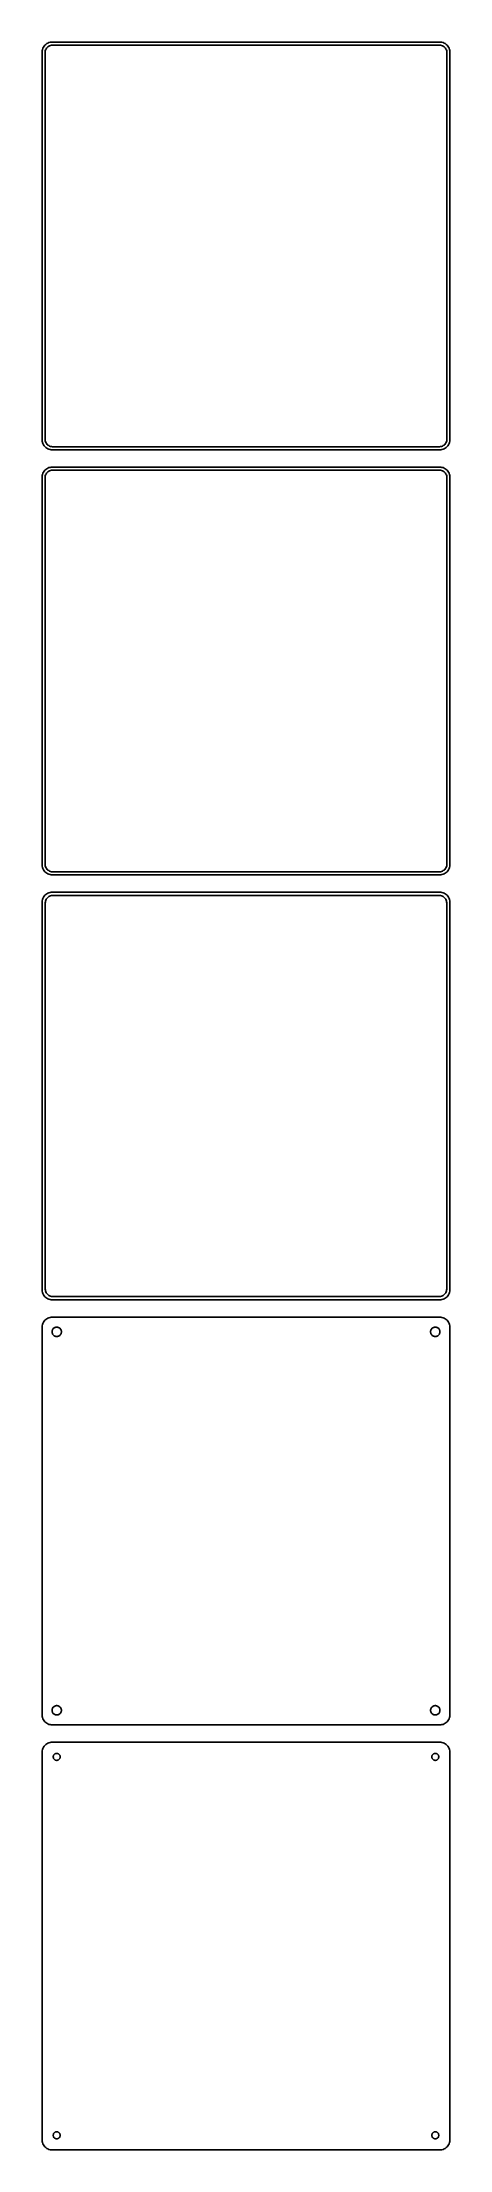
# Model space of a CAD drawing. Header units: metres. Extents: x -105 to 105, y 771 to 1857.
import ezdxf

# ---------------------------------------------------------------- set-up
doc = ezdxf.new("R2010")
doc.units = ezdxf.units.M

msp = doc.modelspace()

# ---------------------------------------------------------------- linework, layer by layer
for p, q in [((-104.9, 1852.94), (-105, 1852.94)), ((-105, 1852.94), (-105, 1651.06)), ((-104.843, 1853.24), (-104.9, 1852.94)), ((-104.649, 1853.84), (-104.843, 1853.24)), ((-104.382, 1854.41), (-104.649, 1853.84)), ((-104.045, 1854.94), (-104.382, 1854.41)), ((-103.645, 1855.42), (-104.045, 1854.94)), ((-103.187, 1855.85), (-103.645, 1855.42)), ((-103.5, 1851.5), (-103.468, 1852)), ((-103.5, 1652.5), (-103.5, 1851.5)), ((-103.468, 1852), (-103.374, 1852.49)), ((-103.374, 1852.49), (-103.219, 1852.97)), ((-103.219, 1852.97), (-103.005, 1853.43)), ((-102.679, 1856.22), (-103.187, 1855.85)), ((-103.005, 1853.43), (-102.736, 1853.85)), ((-102.736, 1853.85), (-102.416, 1854.24)), ((-102.129, 1856.52), (-102.679, 1856.22)), ((-102.416, 1854.24), (-102.05, 1854.58)), ((-101.545, 1856.76), (-102.129, 1856.52)), ((-102.05, 1854.58), (-101.643, 1854.88)), ((-101.643, 1854.88), (-101.203, 1855.12)), ((-100.937, 1856.91), (-101.545, 1856.76)), ((-101.203, 1855.12), (-100.736, 1855.3)), ((-100.314, 1856.99), (-100.937, 1856.91)), ((-100.736, 1855.3), (-100.25, 1855.43)), ((100.314, 1856.99), (-100.314, 1856.99)), ((-100.25, 1855.43), (-99.7512, 1855.49)), ((-99.7512, 1855.49), (99.7512, 1855.49)), ((99.7512, 1855.49), (100.25, 1855.43)), ((100.25, 1855.43), (100.736, 1855.3)), ((100.937, 1856.91), (100.314, 1856.99)), ((100.736, 1855.3), (101.203, 1855.12)), ((101.545, 1856.76), (100.937, 1856.91)), ((101.203, 1855.12), (101.643, 1854.88)), ((102.129, 1856.52), (101.545, 1856.76)), ((101.643, 1854.88), (102.05, 1854.58)), ((102.05, 1854.58), (102.416, 1854.24)), ((102.679, 1856.22), (102.129, 1856.52)), ((102.416, 1854.24), (102.736, 1853.85)), ((103.187, 1855.85), (102.679, 1856.22)), ((102.736, 1853.85), (103.005, 1853.43)), ((103.005, 1853.43), (103.219, 1852.97)), ((103.645, 1855.42), (103.187, 1855.85)), ((103.219, 1852.97), (103.374, 1852.49)), ((103.374, 1852.49), (103.468, 1852)), ((103.468, 1852), (103.5, 1851.5)), ((103.5, 1851.5), (103.5, 1652.5)), ((104.045, 1854.94), (103.645, 1855.42)), ((104.382, 1854.41), (104.045, 1854.94)), ((104.649, 1853.84), (104.382, 1854.41)), ((104.843, 1853.24), (104.649, 1853.84)), ((104.961, 1852.63), (104.843, 1853.24)), ((105, 1852), (104.961, 1852.63)), ((105, 1652), (105, 1852)), ((-105, 1651.06), (-104.9, 1651.06)), ((-104.9, 1651.06), (-104.843, 1650.76)), ((-104.843, 1650.76), (-104.649, 1650.16)), ((-103.468, 1652), (-103.5, 1652.5)), ((-103.374, 1651.51), (-103.468, 1652)), ((-103.219, 1651.03), (-103.374, 1651.51)), ((-103.005, 1650.57), (-103.219, 1651.03)), ((103.219, 1651.03), (103.005, 1650.57)), ((103.374, 1651.51), (103.219, 1651.03)), ((103.468, 1652), (103.374, 1651.51)), ((103.5, 1652.5), (103.468, 1652)), ((104.649, 1650.16), (104.843, 1650.76)), ((104.843, 1650.76), (104.961, 1651.37)), ((104.961, 1651.37), (105, 1652)), ((-104.649, 1650.16), (-104.382, 1649.59)), ((-104.382, 1649.59), (-104.045, 1649.06)), ((-104.045, 1649.06), (-103.645, 1648.58)), ((-103.645, 1648.58), (-103.187, 1648.15)), ((-103.187, 1648.15), (-102.679, 1647.78)), ((-102.736, 1650.15), (-103.005, 1650.57)), ((-102.416, 1649.76), (-102.736, 1650.15)), ((-102.679, 1647.78), (-102.129, 1647.48)), ((-102.05, 1649.42), (-102.416, 1649.76)), ((-102.129, 1647.48), (-101.545, 1647.24)), ((-101.643, 1649.12), (-102.05, 1649.42)), ((-101.203, 1648.88), (-101.643, 1649.12)), ((-101.545, 1647.24), (-100.937, 1647.09)), ((-100.736, 1648.7), (-101.203, 1648.88)), ((-100.937, 1647.09), (-100.314, 1647.01)), ((-100.25, 1648.57), (-100.736, 1648.7)), ((-100.314, 1647.01), (100.314, 1647.01)), ((-99.7512, 1648.51), (-100.25, 1648.57)), ((99.7512, 1648.51), (-99.7512, 1648.51)), ((100.25, 1648.57), (99.7512, 1648.51)), ((100.736, 1648.7), (100.25, 1648.57)), ((100.314, 1647.01), (100.937, 1647.09)), ((101.203, 1648.88), (100.736, 1648.7)), ((100.937, 1647.09), (101.545, 1647.24)), ((101.643, 1649.12), (101.203, 1648.88)), ((101.545, 1647.24), (102.129, 1647.48)), ((102.05, 1649.42), (101.643, 1649.12)), ((102.416, 1649.76), (102.05, 1649.42)), ((102.129, 1647.48), (102.679, 1647.78)), ((102.736, 1650.15), (102.416, 1649.76)), ((102.679, 1647.78), (103.187, 1648.15)), ((103.005, 1650.57), (102.736, 1650.15)), ((103.187, 1648.15), (103.645, 1648.58)), ((103.645, 1648.58), (104.045, 1649.06)), ((104.045, 1649.06), (104.382, 1649.59)), ((104.382, 1649.59), (104.649, 1650.16)), ((-104.961, 1633.63), (-105, 1633)), ((-105, 1633), (-105, 1433)), ((-104.843, 1634.24), (-104.961, 1633.63)), ((-104.649, 1634.84), (-104.843, 1634.24)), ((-104.382, 1635.41), (-104.649, 1634.84)), ((-104.045, 1635.94), (-104.382, 1635.41)), ((-103.645, 1636.42), (-104.045, 1635.94)), ((-103.187, 1636.85), (-103.645, 1636.42)), ((-103.5, 1632.5), (-103.468, 1633)), ((-103.5, 1433.5), (-103.5, 1632.5)), ((-103.468, 1633), (-103.374, 1633.49)), ((-103.374, 1633.49), (-103.219, 1633.97)), ((-103.219, 1633.97), (-103.005, 1634.43)), ((-102.679, 1637.22), (-103.187, 1636.85)), ((-103.005, 1634.43), (-102.736, 1634.85)), ((-102.736, 1634.85), (-102.416, 1635.24)), ((-102.129, 1637.52), (-102.679, 1637.22)), ((-102.416, 1635.24), (-102.05, 1635.58)), ((-101.545, 1637.76), (-102.129, 1637.52)), ((-102.05, 1635.58), (-101.643, 1635.88)), ((-101.643, 1635.88), (-101.203, 1636.12)), ((-100.937, 1637.91), (-101.545, 1637.76)), ((-101.203, 1636.12), (-100.736, 1636.3)), ((-100.314, 1637.99), (-100.937, 1637.91)), ((-100.736, 1636.3), (-100.25, 1636.43)), ((100.314, 1637.99), (-100.314, 1637.99)), ((-100.25, 1636.43), (-99.7512, 1636.49)), ((-99.7512, 1636.49), (99.7512, 1636.49)), ((99.7512, 1636.49), (100.25, 1636.43)), ((100.25, 1636.43), (100.736, 1636.3)), ((100.937, 1637.91), (100.314, 1637.99)), ((100.736, 1636.3), (101.203, 1636.12)), ((101.545, 1637.76), (100.937, 1637.91)), ((101.203, 1636.12), (101.643, 1635.88)), ((102.129, 1637.52), (101.545, 1637.76)), ((101.643, 1635.88), (102.05, 1635.58)), ((102.05, 1635.58), (102.416, 1635.24)), ((102.679, 1637.22), (102.129, 1637.52)), ((102.416, 1635.24), (102.736, 1634.85)), ((103.187, 1636.85), (102.679, 1637.22)), ((102.736, 1634.85), (103.005, 1634.43)), ((103.005, 1634.43), (103.219, 1633.97)), ((103.645, 1636.42), (103.187, 1636.85)), ((103.219, 1633.97), (103.374, 1633.49)), ((103.374, 1633.49), (103.468, 1633)), ((103.468, 1633), (103.5, 1632.5)), ((103.5, 1632.5), (103.5, 1433.5)), ((104.045, 1635.94), (103.645, 1636.42)), ((104.382, 1635.41), (104.045, 1635.94)), ((104.649, 1634.84), (104.382, 1635.41)), ((104.843, 1634.24), (104.649, 1634.84)), ((104.961, 1633.63), (104.843, 1634.24)), ((105, 1633), (104.961, 1633.63)), ((105, 1433), (105, 1633)), ((-103.468, 1433), (-103.5, 1433.5)), ((103.5, 1433.5), (103.468, 1433)), ((-105, 1433), (-104.961, 1432.37)), ((-104.961, 1432.37), (-104.843, 1431.76)), ((-104.843, 1431.76), (-104.649, 1431.16)), ((-104.649, 1431.16), (-104.382, 1430.59)), ((-104.382, 1430.59), (-104.045, 1430.06)), ((-104.045, 1430.06), (-103.645, 1429.58)), ((-103.645, 1429.58), (-103.187, 1429.15)), ((-103.374, 1432.51), (-103.468, 1433)), ((-103.219, 1432.03), (-103.374, 1432.51)), ((-103.005, 1431.57), (-103.219, 1432.03)), ((-103.187, 1429.15), (-102.679, 1428.78)), ((-102.736, 1431.15), (-103.005, 1431.57)), ((-102.416, 1430.76), (-102.736, 1431.15)), ((-102.679, 1428.78), (-102.129, 1428.48)), ((-102.05, 1430.42), (-102.416, 1430.76)), ((-102.129, 1428.48), (-101.545, 1428.24)), ((-101.643, 1430.12), (-102.05, 1430.42)), ((-101.203, 1429.88), (-101.643, 1430.12)), ((-101.545, 1428.24), (-100.937, 1428.09)), ((-100.736, 1429.7), (-101.203, 1429.88)), ((-100.937, 1428.09), (-100.314, 1428.01)), ((-100.25, 1429.57), (-100.736, 1429.7)), ((-100.314, 1428.01), (100.314, 1428.01)), ((-99.7512, 1429.51), (-100.25, 1429.57)), ((99.7512, 1429.51), (-99.7512, 1429.51)), ((100.25, 1429.57), (99.7512, 1429.51)), ((100.736, 1429.7), (100.25, 1429.57)), ((100.314, 1428.01), (100.937, 1428.09)), ((101.203, 1429.88), (100.736, 1429.7)), ((100.937, 1428.09), (101.545, 1428.24)), ((101.643, 1430.12), (101.203, 1429.88)), ((101.545, 1428.24), (102.129, 1428.48)), ((102.05, 1430.42), (101.643, 1430.12)), ((102.416, 1430.76), (102.05, 1430.42)), ((102.129, 1428.48), (102.679, 1428.78)), ((102.736, 1431.15), (102.416, 1430.76)), ((102.679, 1428.78), (103.187, 1429.15)), ((103.005, 1431.57), (102.736, 1431.15)), ((103.219, 1432.03), (103.005, 1431.57)), ((103.187, 1429.15), (103.645, 1429.58)), ((103.374, 1432.51), (103.219, 1432.03)), ((103.468, 1433), (103.374, 1432.51)), ((103.645, 1429.58), (104.045, 1430.06)), ((104.045, 1430.06), (104.382, 1430.59)), ((104.382, 1430.59), (104.649, 1431.16)), ((104.649, 1431.16), (104.843, 1431.76)), ((104.843, 1431.76), (104.961, 1432.37)), ((104.961, 1432.37), (105, 1433)), ((-104.961, 1414.63), (-105, 1414)), ((-105, 1414), (-105, 1214)), ((-104.843, 1415.24), (-104.961, 1414.63)), ((-104.649, 1415.84), (-104.843, 1415.24)), ((-104.382, 1416.41), (-104.649, 1415.84)), ((-104.045, 1416.94), (-104.382, 1416.41)), ((-103.645, 1417.42), (-104.045, 1416.94)), ((-103.187, 1417.85), (-103.645, 1417.42)), ((-103.373, 1413.5), (-103.342, 1413.99)), ((-103.373, 1214.5), (-103.373, 1413.5)), ((-103.342, 1413.99), (-103.251, 1414.46)), ((-103.251, 1414.46), (-103.101, 1414.93)), ((-102.679, 1418.22), (-103.187, 1417.85)), ((-103.101, 1414.93), (-102.894, 1415.37)), ((-102.894, 1415.37), (-102.633, 1415.78)), ((-102.129, 1418.52), (-102.679, 1418.22)), ((-102.633, 1415.78), (-102.323, 1416.15)), ((-102.323, 1416.15), (-101.969, 1416.48)), ((-101.545, 1418.76), (-102.129, 1418.52)), ((-101.969, 1416.48), (-101.575, 1416.77)), ((-101.575, 1416.77), (-101.149, 1417)), ((-100.937, 1418.91), (-101.545, 1418.76)), ((-101.149, 1417), (-100.697, 1417.18)), ((-100.314, 1418.99), (-100.937, 1418.91)), ((-100.697, 1417.18), (-100.226, 1417.3)), ((100.314, 1418.99), (-100.314, 1418.99)), ((-100.226, 1417.3), (-99.7432, 1417.36)), ((-99.7432, 1417.36), (99.7432, 1417.36)), ((99.7432, 1417.36), (100.226, 1417.3)), ((100.226, 1417.3), (100.697, 1417.18)), ((100.937, 1418.91), (100.314, 1418.99)), ((100.697, 1417.18), (101.149, 1417)), ((101.545, 1418.76), (100.937, 1418.91)), ((101.149, 1417), (101.575, 1416.77)), ((102.129, 1418.52), (101.545, 1418.76)), ((101.575, 1416.77), (101.969, 1416.48)), ((101.969, 1416.48), (102.323, 1416.15)), ((102.679, 1418.22), (102.129, 1418.52)), ((102.323, 1416.15), (102.633, 1415.78)), ((102.633, 1415.78), (102.894, 1415.37)), ((103.187, 1417.85), (102.679, 1418.22)), ((102.894, 1415.37), (103.101, 1414.93)), ((103.101, 1414.93), (103.251, 1414.46)), ((103.645, 1417.42), (103.187, 1417.85)), ((103.251, 1414.46), (103.342, 1413.99)), ((103.342, 1413.99), (103.373, 1413.5)), ((103.373, 1413.5), (103.373, 1214.5)), ((104.045, 1416.94), (103.645, 1417.42)), ((104.382, 1416.41), (104.045, 1416.94)), ((104.649, 1415.84), (104.382, 1416.41)), ((104.843, 1415.24), (104.649, 1415.84)), ((104.961, 1414.63), (104.843, 1415.24)), ((105, 1414), (104.961, 1414.63)), ((105, 1214), (105, 1414)), ((-105, 1214), (-104.961, 1213.37)), ((-104.961, 1213.37), (-104.843, 1212.76)), ((-104.843, 1212.76), (-104.649, 1212.16)), ((-104.649, 1212.16), (-104.382, 1211.59)), ((-104.382, 1211.59), (-104.045, 1211.06)), ((-104.045, 1211.06), (-103.645, 1210.58)), ((-103.645, 1210.58), (-103.187, 1210.15)), ((-103.342, 1214.01), (-103.373, 1214.5)), ((-103.251, 1213.54), (-103.342, 1214.01)), ((-103.101, 1213.07), (-103.251, 1213.54)), ((-103.187, 1210.15), (-102.679, 1209.78)), ((-102.894, 1212.63), (-103.101, 1213.07)), ((-102.633, 1212.22), (-102.894, 1212.63)), ((-102.679, 1209.78), (-102.129, 1209.48)), ((-102.323, 1211.85), (-102.633, 1212.22)), ((-101.969, 1211.52), (-102.323, 1211.85)), ((-102.129, 1209.48), (-101.545, 1209.24)), ((-101.575, 1211.23), (-101.969, 1211.52)), ((-101.149, 1211), (-101.575, 1211.23)), ((-101.545, 1209.24), (-100.937, 1209.09)), ((-100.697, 1210.82), (-101.149, 1211)), ((-100.937, 1209.09), (-100.314, 1209.01)), ((-100.226, 1210.7), (-100.697, 1210.82)), ((-100.314, 1209.01), (100.314, 1209.01)), ((-99.7432, 1210.64), (-100.226, 1210.7)), ((99.7432, 1210.64), (-99.7432, 1210.64)), ((100.226, 1210.7), (99.7432, 1210.64)), ((100.697, 1210.82), (100.226, 1210.7)), ((100.314, 1209.01), (100.937, 1209.09)), ((101.149, 1211), (100.697, 1210.82)), ((100.937, 1209.09), (101.545, 1209.24)), ((101.575, 1211.23), (101.149, 1211)), ((101.545, 1209.24), (102.129, 1209.48)), ((101.969, 1211.52), (101.575, 1211.23)), ((102.323, 1211.85), (101.969, 1211.52)), ((102.129, 1209.48), (102.679, 1209.78)), ((102.633, 1212.22), (102.323, 1211.85)), ((102.894, 1212.63), (102.633, 1212.22)), ((102.679, 1209.78), (103.187, 1210.15)), ((103.101, 1213.07), (102.894, 1212.63)), ((103.251, 1213.54), (103.101, 1213.07)), ((103.187, 1210.15), (103.645, 1210.58)), ((103.342, 1214.01), (103.251, 1213.54)), ((103.373, 1214.5), (103.342, 1214.01)), ((103.645, 1210.58), (104.045, 1211.06)), ((104.045, 1211.06), (104.382, 1211.59)), ((104.382, 1211.59), (104.649, 1212.16)), ((104.649, 1212.16), (104.843, 1212.76)), ((104.843, 1212.76), (104.961, 1213.37)), ((104.961, 1213.37), (105, 1214)), ((-104.961, 1195.63), (-105, 1195)), ((-105, 1195), (-105, 995)), ((-104.843, 1196.24), (-104.961, 1195.63)), ((-104.649, 1196.84), (-104.843, 1196.24)), ((-104.382, 1197.41), (-104.649, 1196.84)), ((-104.045, 1197.94), (-104.382, 1197.41)), ((-103.645, 1198.42), (-104.045, 1197.94)), ((-103.187, 1198.85), (-103.645, 1198.42)), ((-102.679, 1199.22), (-103.187, 1198.85)), ((-102.129, 1199.52), (-102.679, 1199.22)), ((-101.545, 1199.76), (-102.129, 1199.52)), ((-100.937, 1199.91), (-101.545, 1199.76)), ((-100.314, 1199.99), (-100.937, 1199.91)), ((100.314, 1199.99), (-100.314, 1199.99)), ((-98.786, 1194.53), (-98.5219, 1194.67)), ((-98.5219, 1194.67), (-98.2416, 1194.78)), ((-98.2416, 1194.78), (-97.9497, 1194.86)), ((-97.9497, 1194.86), (-97.6507, 1194.9)), ((-97.6507, 1194.9), (-97.3493, 1194.9)), ((-97.3493, 1194.9), (-97.0503, 1194.86)), ((-97.0503, 1194.86), (-96.7584, 1194.78)), ((-96.7584, 1194.78), (-96.4781, 1194.67)), ((-96.4781, 1194.67), (-96.214, 1194.53)), ((96.214, 1194.53), (96.4781, 1194.67)), ((96.4781, 1194.67), (96.7584, 1194.78)), ((96.7584, 1194.78), (97.0503, 1194.86)), ((97.0503, 1194.86), (97.3493, 1194.9)), ((97.3493, 1194.9), (97.6507, 1194.9)), ((97.6507, 1194.9), (97.9497, 1194.86)), ((97.9497, 1194.86), (98.2416, 1194.78)), ((98.2416, 1194.78), (98.5219, 1194.67)), ((98.5219, 1194.67), (98.786, 1194.53)), ((100.937, 1199.91), (100.314, 1199.99)), ((101.545, 1199.76), (100.937, 1199.91)), ((102.129, 1199.52), (101.545, 1199.76)), ((102.679, 1199.22), (102.129, 1199.52)), ((103.187, 1198.85), (102.679, 1199.22)), ((103.645, 1198.42), (103.187, 1198.85)), ((104.045, 1197.94), (103.645, 1198.42)), ((104.382, 1197.41), (104.045, 1197.94)), ((104.649, 1196.84), (104.382, 1197.41)), ((104.843, 1196.24), (104.649, 1196.84)), ((104.961, 1195.63), (104.843, 1196.24)), ((105, 1195), (104.961, 1195.63)), ((105, 995), (105, 1195)), ((-99.9, 1192.5), (-99.8811, 1192.8)), ((-99.8811, 1192.2), (-99.9, 1192.5)), ((-99.8811, 1192.8), (-99.8246, 1193.1)), ((-99.8246, 1191.9), (-99.8811, 1192.2)), ((-99.8246, 1193.1), (-99.7315, 1193.38)), ((-99.7315, 1191.62), (-99.8246, 1191.9)), ((-99.7315, 1193.38), (-99.6031, 1193.66)), ((-99.6031, 1191.34), (-99.7315, 1191.62)), ((-99.6031, 1193.66), (-99.4416, 1193.91)), ((-99.4416, 1191.09), (-99.6031, 1191.34)), ((-99.4416, 1193.91), (-99.2495, 1194.14)), ((-99.2495, 1190.86), (-99.4416, 1191.09)), ((-99.2495, 1194.14), (-99.0298, 1194.35)), ((-99.0298, 1190.65), (-99.2495, 1190.86)), ((-99.0298, 1194.35), (-98.786, 1194.53)), ((-98.786, 1190.47), (-99.0298, 1190.65)), ((-98.5219, 1190.33), (-98.786, 1190.47)), ((-98.2416, 1190.22), (-98.5219, 1190.33)), ((-97.9497, 1190.14), (-98.2416, 1190.22)), ((-97.6507, 1190.1), (-97.9497, 1190.14)), ((-97.3493, 1190.1), (-97.6507, 1190.1)), ((-97.0503, 1190.14), (-97.3493, 1190.1)), ((-96.7584, 1190.22), (-97.0503, 1190.14)), ((-96.4781, 1190.33), (-96.7584, 1190.22)), ((-96.214, 1190.47), (-96.4781, 1190.33)), ((-96.214, 1194.53), (-95.9702, 1194.35)), ((-95.9702, 1190.65), (-96.214, 1190.47)), ((-95.9702, 1194.35), (-95.7505, 1194.14)), ((-95.7505, 1190.86), (-95.9702, 1190.65)), ((-95.7505, 1194.14), (-95.5583, 1193.91)), ((-95.5583, 1191.09), (-95.7505, 1190.86)), ((-95.5583, 1193.91), (-95.3969, 1193.66)), ((-95.3969, 1191.34), (-95.5583, 1191.09)), ((-95.3969, 1193.66), (-95.2685, 1193.38)), ((-95.2685, 1191.62), (-95.3969, 1191.34)), ((-95.2685, 1193.38), (-95.1754, 1193.1)), ((-95.1754, 1191.9), (-95.2685, 1191.62)), ((-95.1754, 1193.1), (-95.1189, 1192.8)), ((-95.1189, 1192.2), (-95.1754, 1191.9)), ((-95.1189, 1192.8), (-95.1, 1192.5)), ((-95.1, 1192.5), (-95.1189, 1192.2)), ((95.1, 1192.5), (95.1189, 1192.8)), ((95.1189, 1192.2), (95.1, 1192.5)), ((95.1189, 1192.8), (95.1754, 1193.1)), ((95.1754, 1191.9), (95.1189, 1192.2)), ((95.1754, 1193.1), (95.2685, 1193.38)), ((95.2685, 1191.62), (95.1754, 1191.9)), ((95.2685, 1193.38), (95.3969, 1193.66)), ((95.3969, 1191.34), (95.2685, 1191.62)), ((95.3969, 1193.66), (95.5583, 1193.91)), ((95.5583, 1191.09), (95.3969, 1191.34)), ((95.5583, 1193.91), (95.7505, 1194.14)), ((95.7505, 1190.86), (95.5583, 1191.09)), ((95.7505, 1194.14), (95.9702, 1194.35)), ((95.9702, 1190.65), (95.7505, 1190.86)), ((95.9702, 1194.35), (96.214, 1194.53)), ((96.214, 1190.47), (95.9702, 1190.65)), ((96.4781, 1190.33), (96.214, 1190.47)), ((96.7584, 1190.22), (96.4781, 1190.33)), ((97.0503, 1190.14), (96.7584, 1190.22)), ((97.3493, 1190.1), (97.0503, 1190.14)), ((97.6507, 1190.1), (97.3493, 1190.1)), ((97.9497, 1190.14), (97.6507, 1190.1)), ((98.2416, 1190.22), (97.9497, 1190.14)), ((98.5219, 1190.33), (98.2416, 1190.22)), ((98.786, 1190.47), (98.5219, 1190.33)), ((98.786, 1194.53), (99.0298, 1194.35)), ((99.0298, 1190.65), (98.786, 1190.47)), ((99.0298, 1194.35), (99.2495, 1194.14)), ((99.2495, 1190.86), (99.0298, 1190.65)), ((99.2495, 1194.14), (99.4416, 1193.91)), ((99.4416, 1191.09), (99.2495, 1190.86)), ((99.4416, 1193.91), (99.6031, 1193.66)), ((99.6031, 1191.34), (99.4416, 1191.09)), ((99.6031, 1193.66), (99.7315, 1193.38)), ((99.7315, 1191.62), (99.6031, 1191.34)), ((99.7315, 1193.38), (99.8246, 1193.1)), ((99.8246, 1191.9), (99.7315, 1191.62)), ((99.8246, 1193.1), (99.8811, 1192.8)), ((99.8811, 1192.2), (99.8246, 1191.9)), ((99.8811, 1192.8), (99.9, 1192.5)), ((99.9, 1192.5), (99.8811, 1192.2)), ((-99.4416, 998.911), (-99.2495, 999.143)), ((-99.2495, 999.143), (-99.0298, 999.349)), ((-99.0298, 999.349), (-98.786, 999.526)), ((-98.786, 999.526), (-98.5219, 999.672)), ((-98.5219, 999.672), (-98.2416, 999.783)), ((-98.2416, 999.783), (-97.9497, 999.857)), ((-97.9497, 999.857), (-97.6507, 999.895)), ((-97.6507, 999.895), (-97.3493, 999.895)), ((-97.3493, 999.895), (-97.0503, 999.857)), ((-97.0503, 999.857), (-96.7584, 999.783)), ((-96.7584, 999.783), (-96.4781, 999.672)), ((-96.4781, 999.672), (-96.214, 999.526)), ((-96.214, 999.526), (-95.9702, 999.349)), ((-95.9702, 999.349), (-95.7505, 999.143)), ((-95.7505, 999.143), (-95.5583, 998.911)), ((95.5583, 998.911), (95.7505, 999.143)), ((95.7505, 999.143), (95.9702, 999.349)), ((95.9702, 999.349), (96.214, 999.526)), ((96.214, 999.526), (96.4781, 999.672)), ((96.4781, 999.672), (96.7584, 999.783)), ((96.7584, 999.783), (97.0503, 999.857)), ((97.0503, 999.857), (97.3493, 999.895)), ((97.3493, 999.895), (97.6507, 999.895)), ((97.6507, 999.895), (97.9497, 999.857)), ((97.9497, 999.857), (98.2416, 999.783)), ((98.2416, 999.783), (98.5219, 999.672)), ((98.5219, 999.672), (98.786, 999.526)), ((98.786, 999.526), (99.0298, 999.349)), ((99.0298, 999.349), (99.2495, 999.143)), ((99.2495, 999.143), (99.4416, 998.911)), ((-105, 995), (-104.961, 994.373)), ((-104.961, 994.373), (-104.843, 993.757)), ((-104.843, 993.757), (-104.649, 993.159)), ((-104.649, 993.159), (-104.382, 992.591)), ((-104.382, 992.591), (-104.045, 992.061)), ((-104.045, 992.061), (-103.645, 991.577)), ((-103.645, 991.577), (-103.187, 991.147)), ((-103.187, 991.147), (-102.679, 990.778)), ((-102.679, 990.778), (-102.129, 990.476)), ((-102.129, 990.476), (-101.545, 990.245)), ((-101.545, 990.245), (-100.937, 990.089)), ((-100.937, 990.089), (-100.314, 990.01)), ((-100.314, 990.01), (100.314, 990.01)), ((-99.9, 997.5), (-99.8811, 997.801)), ((-99.8811, 997.199), (-99.9, 997.5)), ((-99.8811, 997.801), (-99.8246, 998.097)), ((-99.8246, 996.903), (-99.8811, 997.199)), ((-99.8246, 998.097), (-99.7315, 998.383)), ((-99.7315, 996.617), (-99.8246, 996.903)), ((-99.7315, 998.383), (-99.6031, 998.656)), ((-99.6031, 996.344), (-99.7315, 996.617)), ((-99.6031, 998.656), (-99.4416, 998.911)), ((-99.4416, 996.089), (-99.6031, 996.344)), ((-99.2495, 995.857), (-99.4416, 996.089)), ((-99.0298, 995.651), (-99.2495, 995.857)), ((-98.786, 995.474), (-99.0298, 995.651)), ((-98.5219, 995.328), (-98.786, 995.474)), ((-98.2416, 995.217), (-98.5219, 995.328)), ((-97.9497, 995.143), (-98.2416, 995.217)), ((-97.6507, 995.105), (-97.9497, 995.143)), ((-97.3493, 995.105), (-97.6507, 995.105)), ((-97.0503, 995.143), (-97.3493, 995.105)), ((-96.7584, 995.217), (-97.0503, 995.143)), ((-96.4781, 995.328), (-96.7584, 995.217)), ((-96.214, 995.474), (-96.4781, 995.328)), ((-95.9702, 995.651), (-96.214, 995.474)), ((-95.7505, 995.857), (-95.9702, 995.651)), ((-95.5583, 996.089), (-95.7505, 995.857)), ((-95.5583, 998.911), (-95.3969, 998.656)), ((-95.3969, 996.344), (-95.5583, 996.089)), ((-95.3969, 998.656), (-95.2685, 998.383)), ((-95.2685, 996.617), (-95.3969, 996.344)), ((-95.2685, 998.383), (-95.1754, 998.097)), ((-95.1754, 996.903), (-95.2685, 996.617)), ((-95.1754, 998.097), (-95.1189, 997.801)), ((-95.1189, 997.199), (-95.1754, 996.903)), ((-95.1189, 997.801), (-95.1, 997.5)), ((-95.1, 997.5), (-95.1189, 997.199)), ((95.1, 997.5), (95.1189, 997.801)), ((95.1189, 997.199), (95.1, 997.5)), ((95.1189, 997.801), (95.1754, 998.097)), ((95.1754, 996.903), (95.1189, 997.199)), ((95.1754, 998.097), (95.2685, 998.383)), ((95.2685, 996.617), (95.1754, 996.903)), ((95.2685, 998.383), (95.3969, 998.656)), ((95.3969, 996.344), (95.2685, 996.617)), ((95.3969, 998.656), (95.5583, 998.911)), ((95.5583, 996.089), (95.3969, 996.344)), ((95.7505, 995.857), (95.5583, 996.089)), ((95.9702, 995.651), (95.7505, 995.857)), ((96.214, 995.474), (95.9702, 995.651)), ((96.4781, 995.328), (96.214, 995.474)), ((96.7584, 995.217), (96.4781, 995.328)), ((97.0503, 995.143), (96.7584, 995.217)), ((97.3493, 995.105), (97.0503, 995.143)), ((97.6507, 995.105), (97.3493, 995.105)), ((97.9497, 995.143), (97.6507, 995.105)), ((98.2416, 995.217), (97.9497, 995.143)), ((98.5219, 995.328), (98.2416, 995.217)), ((98.786, 995.474), (98.5219, 995.328)), ((99.0298, 995.651), (98.786, 995.474)), ((99.2495, 995.857), (99.0298, 995.651)), ((99.4416, 996.089), (99.2495, 995.857)), ((99.4416, 998.911), (99.6031, 998.656)), ((99.6031, 996.344), (99.4416, 996.089)), ((99.6031, 998.656), (99.7315, 998.383)), ((99.7315, 996.617), (99.6031, 996.344)), ((99.7315, 998.383), (99.8246, 998.097)), ((99.8246, 996.903), (99.7315, 996.617)), ((99.8246, 998.097), (99.8811, 997.801)), ((99.8811, 997.199), (99.8246, 996.903)), ((99.8811, 997.801), (99.9, 997.5)), ((99.9, 997.5), (99.8811, 997.199)), ((100.314, 990.01), (100.937, 990.089)), ((100.937, 990.089), (101.545, 990.245)), ((101.545, 990.245), (102.129, 990.476)), ((102.129, 990.476), (102.679, 990.778)), ((102.679, 990.778), (103.187, 991.147)), ((103.187, 991.147), (103.645, 991.577)), ((103.645, 991.577), (104.045, 992.061)), ((104.045, 992.061), (104.382, 992.591)), ((104.382, 992.591), (104.649, 993.159)), ((104.649, 993.159), (104.843, 993.757)), ((104.843, 993.757), (104.961, 994.373)), ((104.961, 994.373), (105, 995)), ((-104.649, 977.841), (-104.843, 977.243)), ((-104.382, 978.409), (-104.649, 977.841)), ((-104.045, 978.939), (-104.382, 978.409)), ((-103.645, 979.423), (-104.045, 978.939)), ((-103.187, 979.853), (-103.645, 979.423)), ((-102.679, 980.222), (-103.187, 979.853)), ((-102.129, 980.524), (-102.679, 980.222)), ((-101.545, 980.755), (-102.129, 980.524)), ((-100.937, 980.911), (-101.545, 980.755)), ((-100.314, 980.99), (-100.937, 980.911)), ((100.314, 980.99), (-100.314, 980.99)), ((100.937, 980.911), (100.314, 980.99)), ((101.545, 980.755), (100.937, 980.911)), ((102.129, 980.524), (101.545, 980.755)), ((102.679, 980.222), (102.129, 980.524)), ((103.187, 979.853), (102.679, 980.222)), ((103.645, 979.423), (103.187, 979.853)), ((104.045, 978.939), (103.645, 979.423)), ((104.382, 978.409), (104.045, 978.939)), ((104.649, 977.841), (104.382, 978.409)), ((104.843, 977.243), (104.649, 977.841)), ((-104.961, 976.627), (-105, 976)), ((-105, 976), (-105, 776)), ((-104.843, 977.243), (-104.961, 976.627)), ((-99.3, 973.5), (-99.2858, 973.726)), ((-99.2858, 973.274), (-99.3, 973.5)), ((-99.2858, 973.726), (-99.2434, 973.948)), ((-99.2434, 973.052), (-99.2858, 973.274)), ((-99.2434, 973.948), (-99.1736, 974.163)), ((-99.1736, 972.837), (-99.2434, 973.052)), ((-99.1736, 974.163), (-99.0773, 974.367)), ((-99.0773, 972.633), (-99.1736, 972.837)), ((-99.0773, 974.367), (-98.9562, 974.558)), ((-98.9562, 972.442), (-99.0773, 972.633)), ((-98.9562, 974.558), (-98.8121, 974.732)), ((-98.8121, 972.268), (-98.9562, 972.442)), ((-98.8121, 974.732), (-98.6474, 974.887)), ((-98.6474, 972.113), (-98.8121, 972.268)), ((-98.6474, 974.887), (-98.4645, 975.02)), ((-98.4645, 971.98), (-98.6474, 972.113)), ((-98.4645, 975.02), (-98.2664, 975.129)), ((-98.2664, 971.871), (-98.4645, 971.98)), ((-98.2664, 975.129), (-98.0562, 975.212)), ((-98.0562, 971.788), (-98.2664, 971.871)), ((-98.0562, 975.212), (-97.8373, 975.268)), ((-97.8373, 971.732), (-98.0562, 971.788)), ((-97.8373, 975.268), (-97.613, 975.296)), ((-97.613, 971.704), (-97.8373, 971.732)), ((-97.613, 975.296), (-97.387, 975.296)), ((-97.387, 971.704), (-97.613, 971.704)), ((-97.387, 975.296), (-97.1627, 975.268)), ((-97.1627, 971.732), (-97.387, 971.704)), ((-97.1627, 975.268), (-96.9438, 975.212)), ((-96.9438, 971.788), (-97.1627, 971.732)), ((-96.9438, 975.212), (-96.7336, 975.129)), ((-96.7336, 971.871), (-96.9438, 971.788)), ((-96.7336, 975.129), (-96.5355, 975.02)), ((-96.5355, 971.98), (-96.7336, 971.871)), ((-96.5355, 975.02), (-96.3526, 974.887)), ((-96.3526, 972.113), (-96.5355, 971.98)), ((-96.3526, 974.887), (-96.1879, 974.732)), ((-96.1879, 972.268), (-96.3526, 972.113)), ((-96.1879, 974.732), (-96.0438, 974.558)), ((-96.0438, 972.442), (-96.1879, 972.268)), ((-96.0438, 974.558), (-95.9226, 974.367)), ((-95.9226, 972.633), (-96.0438, 972.442)), ((-95.9226, 974.367), (-95.8264, 974.163)), ((-95.8264, 972.837), (-95.9226, 972.633)), ((-95.8264, 974.163), (-95.7565, 973.948)), ((-95.7565, 973.052), (-95.8264, 972.837)), ((-95.7565, 973.948), (-95.7142, 973.726)), ((-95.7142, 973.274), (-95.7565, 973.052)), ((-95.7142, 973.726), (-95.7, 973.5)), ((-95.7, 973.5), (-95.7142, 973.274)), ((95.7, 973.5), (95.7142, 973.726)), ((95.7142, 973.274), (95.7, 973.5)), ((95.7142, 973.726), (95.7565, 973.948)), ((95.7565, 973.052), (95.7142, 973.274)), ((95.7565, 973.948), (95.8264, 974.163)), ((95.8264, 972.837), (95.7565, 973.052)), ((95.8264, 974.163), (95.9226, 974.367)), ((95.9226, 972.633), (95.8264, 972.837)), ((95.9226, 974.367), (96.0438, 974.558)), ((96.0438, 972.442), (95.9226, 972.633)), ((96.0438, 974.558), (96.1879, 974.732)), ((96.1879, 972.268), (96.0438, 972.442)), ((96.1879, 974.732), (96.3526, 974.887)), ((96.3526, 972.113), (96.1879, 972.268)), ((96.3526, 974.887), (96.5355, 975.02)), ((96.5355, 971.98), (96.3526, 972.113)), ((96.5355, 975.02), (96.7336, 975.129)), ((96.7336, 971.871), (96.5355, 971.98)), ((96.7336, 975.129), (96.9438, 975.212)), ((96.9438, 971.788), (96.7336, 971.871)), ((96.9438, 975.212), (97.1627, 975.268)), ((97.1627, 971.732), (96.9438, 971.788)), ((97.1627, 975.268), (97.387, 975.296)), ((97.387, 971.704), (97.1627, 971.732)), ((97.387, 975.296), (97.613, 975.296)), ((97.613, 971.704), (97.387, 971.704)), ((97.613, 975.296), (97.8373, 975.268)), ((97.8373, 971.732), (97.613, 971.704)), ((97.8373, 975.268), (98.0562, 975.212)), ((98.0562, 971.788), (97.8373, 971.732)), ((98.0562, 975.212), (98.2664, 975.129)), ((98.2664, 971.871), (98.0562, 971.788)), ((98.2664, 975.129), (98.4645, 975.02)), ((98.4645, 971.98), (98.2664, 971.871)), ((98.4645, 975.02), (98.6474, 974.887)), ((98.6474, 972.113), (98.4645, 971.98)), ((98.6474, 974.887), (98.8121, 974.732)), ((98.8121, 972.268), (98.6474, 972.113)), ((98.8121, 974.732), (98.9562, 974.558)), ((98.9562, 972.442), (98.8121, 972.268)), ((98.9562, 974.558), (99.0773, 974.367)), ((99.0773, 972.633), (98.9562, 972.442)), ((99.0773, 974.367), (99.1736, 974.163)), ((99.1736, 972.837), (99.0773, 972.633)), ((99.1736, 974.163), (99.2434, 973.948)), ((99.2434, 973.052), (99.1736, 972.837)), ((99.2434, 973.948), (99.2858, 973.726)), ((99.2858, 973.274), (99.2434, 973.052)), ((99.2858, 973.726), (99.3, 973.5)), ((99.3, 973.5), (99.2858, 973.274)), ((104.961, 976.627), (104.843, 977.243)), ((105, 976), (104.961, 976.627)), ((105, 776), (105, 976)), ((-105, 776), (-104.961, 775.373)), ((-104.961, 775.373), (-104.843, 774.757)), ((-104.843, 774.757), (-104.649, 774.159)), ((-104.649, 774.159), (-104.382, 773.591)), ((-104.382, 773.591), (-104.045, 773.061)), ((-104.045, 773.061), (-103.645, 772.577)), ((-103.645, 772.577), (-103.187, 772.147)), ((-103.187, 772.147), (-102.679, 771.778)), ((-102.679, 771.778), (-102.129, 771.476)), ((-102.129, 771.476), (-101.545, 771.245)), ((-101.545, 771.245), (-100.937, 771.089)), ((-100.937, 771.089), (-100.314, 771.01)), ((-99.3, 778.5), (-99.2858, 778.726)), ((-99.2858, 778.274), (-99.3, 778.5)), ((-99.2858, 778.726), (-99.2434, 778.948)), ((-99.2434, 778.052), (-99.2858, 778.274)), ((-99.2434, 778.948), (-99.1736, 779.163)), ((-99.1736, 777.837), (-99.2434, 778.052)), ((-99.1736, 779.163), (-99.0773, 779.367)), ((-99.0773, 777.633), (-99.1736, 777.837)), ((-99.0773, 779.367), (-98.9562, 779.558)), ((-98.9562, 777.442), (-99.0773, 777.633)), ((-98.9562, 779.558), (-98.8121, 779.732)), ((-98.8121, 777.268), (-98.9562, 777.442)), ((-98.8121, 779.732), (-98.6474, 779.887)), ((-98.6474, 777.113), (-98.8121, 777.268)), ((-98.6474, 779.887), (-98.4645, 780.02)), ((-98.4645, 776.98), (-98.6474, 777.113)), ((-98.4645, 780.02), (-98.2664, 780.129)), ((-98.2664, 776.871), (-98.4645, 776.98)), ((-98.2664, 780.129), (-98.0562, 780.212)), ((-98.0562, 776.788), (-98.2664, 776.871)), ((-98.0562, 780.212), (-97.8373, 780.268)), ((-97.8373, 776.732), (-98.0562, 776.788)), ((-97.8373, 780.268), (-97.613, 780.296)), ((-97.613, 776.704), (-97.8373, 776.732)), ((-97.613, 780.296), (-97.387, 780.296)), ((-97.387, 776.704), (-97.613, 776.704)), ((-97.387, 780.296), (-97.1627, 780.268)), ((-97.1627, 776.732), (-97.387, 776.704)), ((-97.1627, 780.268), (-96.9438, 780.212)), ((-96.9438, 776.788), (-97.1627, 776.732)), ((-96.9438, 780.212), (-96.7336, 780.129)), ((-96.7336, 776.871), (-96.9438, 776.788)), ((-96.7336, 780.129), (-96.5355, 780.02)), ((-96.5355, 776.98), (-96.7336, 776.871)), ((-96.5355, 780.02), (-96.3526, 779.887)), ((-96.3526, 777.113), (-96.5355, 776.98)), ((-96.3526, 779.887), (-96.1879, 779.732)), ((-96.1879, 777.268), (-96.3526, 777.113)), ((-96.1879, 779.732), (-96.0438, 779.558)), ((-96.0438, 777.442), (-96.1879, 777.268)), ((-96.0438, 779.558), (-95.9226, 779.367)), ((-95.9226, 777.633), (-96.0438, 777.442)), ((-95.9226, 779.367), (-95.8264, 779.163)), ((-95.8264, 777.837), (-95.9226, 777.633)), ((-95.8264, 779.163), (-95.7565, 778.948)), ((-95.7565, 778.052), (-95.8264, 777.837)), ((-95.7565, 778.948), (-95.7142, 778.726)), ((-95.7142, 778.274), (-95.7565, 778.052)), ((-95.7142, 778.726), (-95.7, 778.5)), ((-95.7, 778.5), (-95.7142, 778.274)), ((95.7, 778.5), (95.7142, 778.726)), ((95.7142, 778.274), (95.7, 778.5)), ((95.7142, 778.726), (95.7565, 778.948)), ((95.7565, 778.052), (95.7142, 778.274)), ((95.7565, 778.948), (95.8264, 779.163)), ((95.8264, 777.837), (95.7565, 778.052)), ((95.8264, 779.163), (95.9226, 779.367)), ((95.9226, 777.633), (95.8264, 777.837)), ((95.9226, 779.367), (96.0438, 779.558)), ((96.0438, 777.442), (95.9226, 777.633)), ((96.0438, 779.558), (96.1879, 779.732)), ((96.1879, 777.268), (96.0438, 777.442)), ((96.1879, 779.732), (96.3526, 779.887)), ((96.3526, 777.113), (96.1879, 777.268)), ((96.3526, 779.887), (96.5355, 780.02)), ((96.5355, 776.98), (96.3526, 777.113)), ((96.5355, 780.02), (96.7336, 780.129)), ((96.7336, 776.871), (96.5355, 776.98)), ((96.7336, 780.129), (96.9438, 780.212)), ((96.9438, 776.788), (96.7336, 776.871)), ((96.9438, 780.212), (97.1627, 780.268)), ((97.1627, 776.732), (96.9438, 776.788)), ((97.1627, 780.268), (97.387, 780.296)), ((97.387, 776.704), (97.1627, 776.732)), ((97.387, 780.296), (97.613, 780.296)), ((97.613, 776.704), (97.387, 776.704)), ((97.613, 780.296), (97.8373, 780.268)), ((97.8373, 776.732), (97.613, 776.704)), ((97.8373, 780.268), (98.0562, 780.212)), ((98.0562, 776.788), (97.8373, 776.732)), ((98.0562, 780.212), (98.2664, 780.129)), ((98.2664, 776.871), (98.0562, 776.788)), ((98.2664, 780.129), (98.4645, 780.02)), ((98.4645, 776.98), (98.2664, 776.871)), ((98.4645, 780.02), (98.6474, 779.887)), ((98.6474, 777.113), (98.4645, 776.98)), ((98.6474, 779.887), (98.8121, 779.732)), ((98.8121, 777.268), (98.6474, 777.113)), ((98.8121, 779.732), (98.9562, 779.558)), ((98.9562, 777.442), (98.8121, 777.268)), ((98.9562, 779.558), (99.0773, 779.367)), ((99.0773, 777.633), (98.9562, 777.442)), ((99.0773, 779.367), (99.1736, 779.163)), ((99.1736, 777.837), (99.0773, 777.633)), ((99.1736, 779.163), (99.2434, 778.948)), ((99.2434, 778.052), (99.1736, 777.837)), ((99.2434, 778.948), (99.2858, 778.726)), ((99.2858, 778.274), (99.2434, 778.052)), ((99.2858, 778.726), (99.3, 778.5)), ((99.3, 778.5), (99.2858, 778.274)), ((100.314, 771.01), (100.937, 771.089)), ((100.937, 771.089), (101.545, 771.245)), ((101.545, 771.245), (102.129, 771.476)), ((102.129, 771.476), (102.679, 771.778)), ((102.679, 771.778), (103.187, 772.147)), ((103.187, 772.147), (103.645, 772.577)), ((103.645, 772.577), (104.045, 773.061)), ((104.045, 773.061), (104.382, 773.591)), ((104.382, 773.591), (104.649, 774.159)), ((104.649, 774.159), (104.843, 774.757)), ((104.843, 774.757), (104.961, 775.373)), ((104.961, 775.373), (105, 776)), ((-100.314, 771.01), (100.314, 771.01))]:
    msp.add_line(p, q)

doc.saveas('drawing.dxf')
